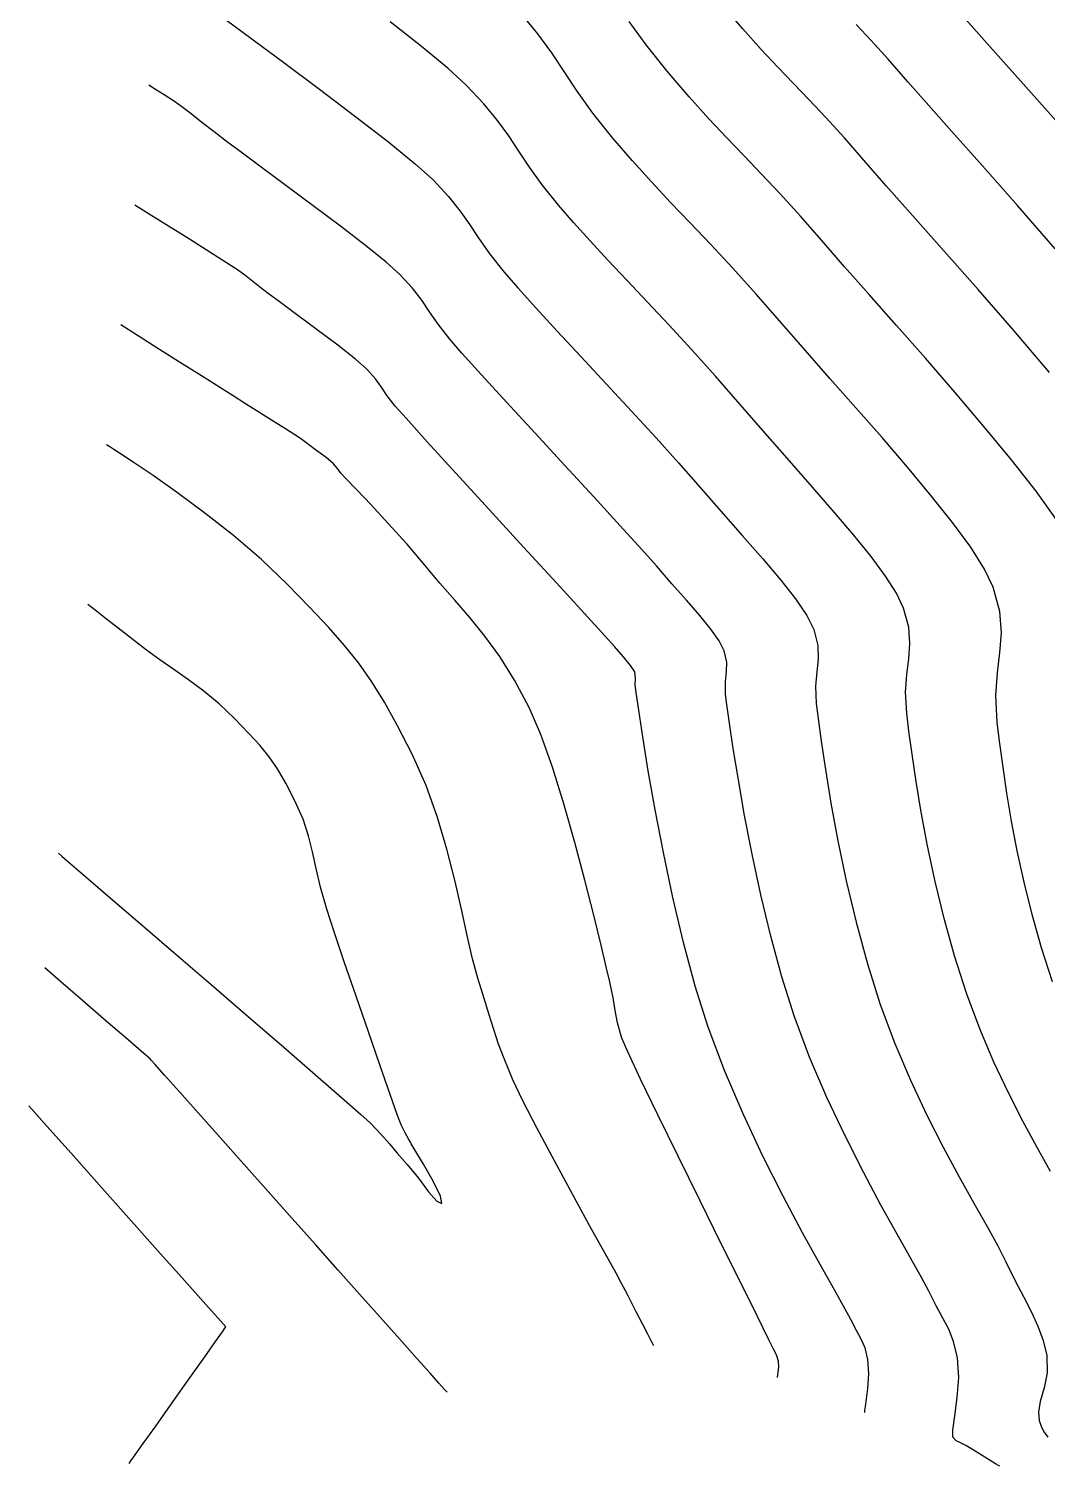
# Model space of a CAD drawing. Header units: millimetres. Extents: x 340454 to 342791, y 6993867 to 6995092.
# Drawn here: x 341703.34 to 341734.61, y 6994315.84 to 6994359.98 of the extents above; entities that cross this region are included whole.
import ezdxf

# ---------------------------------------------------------------- set-up
doc = ezdxf.new("R2010")
doc.units = ezdxf.units.MM
doc.header["$LTSCALE"] = 10
doc.layers.add('T-HM-CURVA_INTERMEDIARIA', color=45, linetype='Continuous')
doc.layers.add('T-HM-CURVA_MESTRA', color=20, linetype='Continuous')

msp = doc.modelspace()

# ---------------------------------------------------------------- linework, layer by layer
at = {"layer": 'T-HM-CURVA_INTERMEDIARIA', "color": 45, "linetype": 'Continuous', "lineweight": -3, "flags": 128}
for points, elevation in [([(341709.18, 6994360.419), (341710.078, 6994359.758), (341711.136, 6994358.974), (341712.267, 6994358.128), (341713.382, 6994357.281), (341714.394, 6994356.494), (341715.214, 6994355.828), (341715.754, 6994355.345), (341716.232, 6994354.833), (341716.588, 6994354.385), (341716.879, 6994353.964), (341717.163, 6994353.536), (341717.495, 6994353.062), (341717.933, 6994352.506), (341718.352, 6994352.024), (341718.907, 6994351.41), (341719.567, 6994350.695), (341720.299, 6994349.909), (341721.069, 6994349.081), (341721.847, 6994348.243), (341722.598, 6994347.424), (341723.291, 6994346.655), (341723.893, 6994345.966), (341724.589, 6994345.165), (341725.256, 6994344.407), (341725.875, 6994343.701), (341726.424, 6994343.053), (341726.883, 6994342.472), (341727.231, 6994341.963), (341727.446, 6994341.534), (341727.568, 6994341.048), (341727.578, 6994340.632), (341727.533, 6994340.232), (341727.492, 6994339.792), (341727.514, 6994339.257), (341727.571, 6994338.798), (341727.665, 6994338.11), (341727.797, 6994337.231), (341727.968, 6994336.199), (341728.181, 6994335.049), (341728.437, 6994333.819), (341728.738, 6994332.546), (341729.086, 6994331.267), (341729.482, 6994330.019), (341729.928, 6994328.825), (341730.41, 6994327.691), (341730.913, 6994326.625), (341731.416, 6994325.634), (341731.904, 6994324.729), (341732.358, 6994323.916), (341732.76, 6994323.205), (341733.092, 6994322.604), (341733.337, 6994322.12), (341733.621, 6994321.535), (341733.884, 6994321.027), (341734.12, 6994320.571), (341734.321, 6994320.139), (341734.481, 6994319.705), (341734.594, 6994319.245), (341734.608, 6994318.711), (341734.507, 6994318.249), (341734.385, 6994317.827), (341734.337, 6994317.497), (341734.362, 6994317.242), (341734.419, 6994317.066), (341734.462, 6994316.975), (341734.512, 6994316.886), (341734.623, 6994316.73)], 681), ([(341734.771, 6994330.71), (341734.433, 6994331.756), (341734.143, 6994332.78), (341733.895, 6994333.775), (341733.687, 6994334.733), (341733.513, 6994335.646), (341733.368, 6994336.505), (341733.25, 6994337.303), (341733.153, 6994338.031), (341733.072, 6994338.681), (341733.029, 6994339.508), (341733.077, 6994340.204), (341733.155, 6994340.827), (341733.201, 6994341.434), (341733.153, 6994342.084), (341732.949, 6994342.836), (341732.68, 6994343.391), (341732.256, 6994344.058), (341731.702, 6994344.815), (341731.046, 6994345.642), (341730.315, 6994346.519), (341729.535, 6994347.425), (341728.733, 6994348.339), (341727.937, 6994349.24), (341727.172, 6994350.108), (341726.467, 6994350.922), (341725.672, 6994351.834), (341724.946, 6994352.637), (341724.275, 6994353.356), (341723.646, 6994354.018), (341723.045, 6994354.649), (341722.458, 6994355.276), (341721.871, 6994355.925), (341721.272, 6994356.622), (341720.66, 6994357.393), (341720.181, 6994358.061), (341719.778, 6994358.664), (341719.395, 6994359.239), (341718.974, 6994359.822), (341718.458, 6994360.45)], 683), ([(341734.711, 6994324.886), (341734.295, 6994325.627), (341733.859, 6994326.433), (341733.412, 6994327.306), (341732.967, 6994328.25), (341732.534, 6994329.268), (341732.126, 6994330.365), (341731.76, 6994331.511), (341731.441, 6994332.663), (341731.166, 6994333.797), (341730.934, 6994334.891), (341730.74, 6994335.922), (341730.583, 6994336.868), (341730.457, 6994337.706), (341730.362, 6994338.414), (341730.293, 6994338.969), (341730.259, 6994339.609), (341730.297, 6994340.148), (341730.357, 6994340.63), (341730.392, 6994341.1), (341730.355, 6994341.603), (341730.197, 6994342.185), (341729.978, 6994342.645), (341729.642, 6994343.176), (341729.203, 6994343.772), (341728.674, 6994344.428), (341728.07, 6994345.139), (341727.405, 6994345.901), (341726.692, 6994346.71), (341725.946, 6994347.559), (341725.18, 6994348.444), (341724.423, 6994349.315), (341723.696, 6994350.126), (341723, 6994350.882), (341722.338, 6994351.589), (341721.711, 6994352.252), (341721.123, 6994352.876), (341720.574, 6994353.466), (341720.066, 6994354.027), (341719.602, 6994354.564), (341719.105, 6994355.19), (341718.716, 6994355.734), (341718.389, 6994356.224), (341718.077, 6994356.691), (341717.735, 6994357.165), (341717.315, 6994357.676), (341716.772, 6994358.252), (341716.202, 6994358.772), (341715.403, 6994359.432), (341714.439, 6994360.191)], 682), ([(341734.904, 6994344.89), (341734.263, 6994345.777), (341733.505, 6994346.747), (341732.663, 6994347.771), (341731.772, 6994348.821), (341730.865, 6994349.865), (341729.976, 6994350.874), (341729.138, 6994351.82), (341728.386, 6994352.672), (341727.754, 6994353.4), (341727.035, 6994354.224), (341726.404, 6994354.917), (341725.835, 6994355.521), (341725.3, 6994356.078), (341724.77, 6994356.63), (341724.219, 6994357.219), (341723.619, 6994357.889), (341722.941, 6994358.68), (341722.296, 6994359.488), (341721.777, 6994360.199)], 684), ([(341734.847, 6994353.228), (341733.691, 6994354.55), (341732.615, 6994355.769), (341731.664, 6994356.839), (341730.886, 6994357.716), (341730.327, 6994358.356), (341729.726, 6994359.045), (341729.204, 6994359.617), (341728.736, 6994360.113)], 686), ([(341734.867, 6994357.162), (341733.783, 6994358.386), (341732.849, 6994359.435), (341732.111, 6994360.266)], 687), ([(341729.008, 6994317.492), (341729.012, 6994317.549), (341729.026, 6994317.676), (341729.056, 6994317.896), (341729.1, 6994318.229), (341729.133, 6994318.677), (341729.103, 6994319.12), (341729.013, 6994319.475), (341728.895, 6994319.743), (341728.749, 6994320.006), (341728.577, 6994320.345), (341728.407, 6994320.664), (341728.082, 6994321.239), (341727.634, 6994322.034), (341727.097, 6994323.01), (341726.502, 6994324.131), (341725.881, 6994325.36), (341725.268, 6994326.66), (341724.695, 6994327.995), (341724.193, 6994329.327), (341723.8, 6994330.578), (341723.439, 6994331.922), (341723.113, 6994333.308), (341722.822, 6994334.684), (341722.571, 6994335.998), (341722.359, 6994337.199), (341722.19, 6994338.235), (341722.065, 6994339.054), (341721.986, 6994339.604), (341721.955, 6994339.834), (341721.963, 6994340.04), (341721.943, 6994340.233), (341721.819, 6994340.43), (341721.596, 6994340.695), (341721.32, 6994341.01), (341721.027, 6994341.336), (341720.402, 6994342.021), (341719.54, 6994342.964), (341718.532, 6994344.065), (341717.473, 6994345.222), (341716.456, 6994346.334), (341715.575, 6994347.3), (341714.923, 6994348.019), (341714.594, 6994348.39), (341714.347, 6994348.712), (341714.171, 6994348.976), (341713.987, 6994349.232), (341713.719, 6994349.531), (341713.368, 6994349.836), (341712.827, 6994350.261), (341712.193, 6994350.74), (341711.561, 6994351.209), (341711.028, 6994351.602), (341710.69, 6994351.854), (341710.428, 6994352.06), (341710.226, 6994352.222), (341710.021, 6994352.381), (341709.751, 6994352.575), (341709.416, 6994352.796), (341708.897, 6994353.126), (341708.275, 6994353.517), (341707.63, 6994353.919), (341707.043, 6994354.285), (341706.597, 6994354.564)], 679), ([(341726.328, 6994318.561), (341726.33, 6994318.585), (341726.337, 6994318.639), (341726.35, 6994318.735), (341726.365, 6994318.88), (341726.357, 6994319.066), (341726.295, 6994319.265), (341726.197, 6994319.457), (341726.055, 6994319.745), (341725.709, 6994320.442), (341725.207, 6994321.45), (341724.601, 6994322.671), (341723.94, 6994324.007), (341723.273, 6994325.36), (341722.651, 6994326.632), (341722.123, 6994327.725), (341721.739, 6994328.541), (341721.549, 6994328.982), (341721.412, 6994329.456), (341721.342, 6994329.837), (341721.284, 6994330.223), (341721.181, 6994330.711), (341721.08, 6994331.13), (341720.912, 6994331.836), (341720.687, 6994332.761), (341720.415, 6994333.837), (341720.107, 6994334.998), (341719.771, 6994336.176), (341719.419, 6994337.303), (341719.061, 6994338.312), (341718.705, 6994339.135), (341718.254, 6994339.977), (341717.799, 6994340.701), (341717.342, 6994341.333), (341716.883, 6994341.903), (341716.422, 6994342.436), (341715.962, 6994342.961), (341715.501, 6994343.505), (341714.945, 6994344.161), (341714.379, 6994344.793), (341713.849, 6994345.363), (341713.4, 6994345.835), (341713.077, 6994346.17), (341712.925, 6994346.332), (341712.816, 6994346.482), (341712.701, 6994346.623), (341712.471, 6994346.812), (341712.145, 6994347.056), (341711.927, 6994347.217), (341711.808, 6994347.311), (341711.686, 6994347.402), (341711.511, 6994347.515), (341711.222, 6994347.696), (341710.873, 6994347.915), (341710.603, 6994348.085), (341710.32, 6994348.264), (341710, 6994348.466), (341709.62, 6994348.705), (341709.224, 6994348.955), (341708.647, 6994349.319), (341707.971, 6994349.745), (341707.277, 6994350.183), (341706.647, 6994350.58), (341706.164, 6994350.885)], 678), ([(341722.531, 6994319.534), (341722.507, 6994319.581), (341722.45, 6994319.692), (341722.347, 6994319.892), (341722.192, 6994320.193), (341722.002, 6994320.562), (341721.857, 6994320.843), (341721.741, 6994321.069), (341721.649, 6994321.249), (341721.532, 6994321.474), (341721.371, 6994321.767), (341721.032, 6994322.377), (341720.569, 6994323.215), (341720.032, 6994324.193), (341719.476, 6994325.22), (341718.95, 6994326.207), (341718.509, 6994327.066), (341718.205, 6994327.708), (341717.953, 6994328.307), (341717.765, 6994328.802), (341717.615, 6994329.248), (341717.476, 6994329.698), (341717.323, 6994330.207), (341717.129, 6994330.83), (341716.966, 6994331.423), (341716.802, 6994332.137), (341716.624, 6994332.951), (341716.422, 6994333.841), (341716.181, 6994334.784), (341715.89, 6994335.758), (341715.537, 6994336.74), (341715.109, 6994337.705), (341714.666, 6994338.574), (341714.261, 6994339.303), (341713.871, 6994339.931), (341713.47, 6994340.498), (341713.036, 6994341.042), (341712.543, 6994341.601), (341711.967, 6994342.214), (341711.285, 6994342.919), (341710.491, 6994343.68), (341709.628, 6994344.419), (341708.75, 6994345.111), (341707.909, 6994345.734), (341707.157, 6994346.264), (341706.546, 6994346.677), (341706.13, 6994346.951), (341705.959, 6994347.061), (341705.831, 6994347.145), (341705.731, 6994347.205)], 677), ([(341704.255, 6994334.663), (341704.358, 6994334.574), (341704.595, 6994334.369), (341705.021, 6994334.002), (341705.701, 6994333.416), (341706.693, 6994332.563), (341707.791, 6994331.618), (341708.939, 6994330.629), (341710.084, 6994329.643), (341711.17, 6994328.705), (341712.143, 6994327.862), (341712.947, 6994327.162), (341713.528, 6994326.65), (341713.831, 6994326.373), (341714.165, 6994326.029), (341714.414, 6994325.745), (341714.653, 6994325.459), (341714.955, 6994325.111), (341715.303, 6994324.682), (341715.614, 6994324.27), (341715.864, 6994323.976), (341716.027, 6994323.906), (341715.986, 6994324.135), (341715.759, 6994324.593), (341715.459, 6994325.12), (341715.197, 6994325.555), (341715.083, 6994325.738), (341715.056, 6994325.791), (341715.005, 6994325.876), (341714.894, 6994326.075), (341714.774, 6994326.319), (341714.665, 6994326.613), (341714.438, 6994327.251), (341714.128, 6994328.137), (341713.767, 6994329.175), (341713.39, 6994330.271), (341713.029, 6994331.329), (341712.717, 6994332.254), (341712.489, 6994332.949), (341712.297, 6994333.62), (341712.163, 6994334.191), (341712.053, 6994334.703), (341711.931, 6994335.194), (341711.762, 6994335.706), (341711.512, 6994336.276), (341711.231, 6994336.82), (341710.976, 6994337.256), (341710.719, 6994337.627), (341710.433, 6994337.979), (341710.09, 6994338.354), (341709.662, 6994338.799), (341709.184, 6994339.254), (341708.712, 6994339.645), (341708.248, 6994339.988), (341707.798, 6994340.301), (341707.366, 6994340.601), (341706.954, 6994340.904), (341706.498, 6994341.259), (341706.09, 6994341.576), (341705.73, 6994341.856), (341705.418, 6994342.099), (341705.154, 6994342.304)], 676), ([(341716.182, 6994318.111), (341716.101, 6994318.201), (341715.932, 6994318.39), (341715.66, 6994318.696), (341715.264, 6994319.141), (341714.721, 6994319.751), (341714.131, 6994320.414), (341713.5, 6994321.123), (341712.835, 6994321.87), (341712.143, 6994322.647), (341711.431, 6994323.447), (341710.694, 6994324.275), (341709.945, 6994325.116), (341709.219, 6994325.932), (341708.549, 6994326.685), (341707.969, 6994327.336), (341707.512, 6994327.849), (341707.213, 6994328.185), (341707.105, 6994328.306), (341707.07, 6994328.346), (341706.879, 6994328.511), (341706.391, 6994328.934), (341705.723, 6994329.512), (341704.996, 6994330.142), (341704.329, 6994330.719), (341703.841, 6994331.142)], 677), ([(341706.424, 6994315.923), (341706.481, 6994316.003), (341706.614, 6994316.191), (341706.857, 6994316.534), (341707.239, 6994317.075), (341707.766, 6994317.82), (341708.289, 6994318.56), (341708.745, 6994319.205), (341709.072, 6994319.667), (341709.207, 6994319.858), (341709.287, 6994319.972), (341709.341, 6994320.047), (341709.39, 6994320.117), (341709.227, 6994320.303), (341708.781, 6994320.805), (341708.119, 6994321.548), (341707.308, 6994322.459), (341706.415, 6994323.463), (341705.505, 6994324.484), (341704.645, 6994325.449), (341703.902, 6994326.283), (341703.343, 6994326.911)], 678)]:
    msp.add_lwpolyline(points, dxfattribs=dict(at, elevation=elevation))
at = {"layer": 'T-HM-CURVA_MESTRA', "color": 20, "linetype": 'Continuous', "lineweight": -3, "flags": 128}
for points, elevation in [([(341734.671, 6994349.427), (341733.579, 6994350.712), (341732.485, 6994351.972), (341731.437, 6994353.162), (341730.482, 6994354.239), (341729.667, 6994355.159), (341729.04, 6994355.878), (341728.382, 6994356.632), (341727.811, 6994357.259), (341727.299, 6994357.801), (341726.816, 6994358.301), (341726.335, 6994358.802), (341725.826, 6994359.347), (341725.261, 6994359.978), (341724.611, 6994360.738)], 685), ([(341733.151, 6994315.84), (341733.114, 6994315.863), (341733.023, 6994315.919), (341732.858, 6994316.02), (341732.611, 6994316.172), (341732.316, 6994316.353), (341732.11, 6994316.48), (341731.944, 6994316.558), (341731.808, 6994316.618), (341731.706, 6994316.729), (341731.704, 6994316.953), (341731.768, 6994317.384), (341731.846, 6994317.947), (341731.89, 6994318.569), (341731.848, 6994319.174), (341731.73, 6994319.668), (341731.581, 6994320.05), (341731.402, 6994320.392), (341731.193, 6994320.763), (341730.957, 6994321.232), (341730.75, 6994321.634), (341730.422, 6994322.221), (341729.998, 6994322.971), (341729.503, 6994323.862), (341728.962, 6994324.873), (341728.401, 6994325.982), (341727.843, 6994327.166), (341727.313, 6994328.404), (341726.838, 6994329.673), (341726.46, 6994330.865), (341726.118, 6994332.116), (341725.814, 6994333.385), (341725.547, 6994334.635), (341725.317, 6994335.827), (341725.125, 6994336.921), (341724.97, 6994337.879), (341724.853, 6994338.661), (341724.775, 6994339.23), (341724.734, 6994339.546), (341724.725, 6994339.928), (341724.761, 6994340.237), (341724.773, 6994340.534), (341724.694, 6994340.884), (341724.539, 6994341.182), (341724.28, 6994341.544), (341723.938, 6994341.962), (341723.532, 6994342.43), (341723.082, 6994342.941), (341722.607, 6994343.488), (341722.159, 6994343.995), (341721.5, 6994344.722), (341720.693, 6994345.603), (341719.8, 6994346.573), (341718.886, 6994347.565), (341718.012, 6994348.514), (341717.241, 6994349.355), (341716.637, 6994350.022), (341716.264, 6994350.448), (341715.905, 6994350.908), (341715.642, 6994351.292), (341715.406, 6994351.646), (341715.127, 6994352.013), (341714.736, 6994352.438), (341714.315, 6994352.813), (341713.684, 6994353.322), (341712.914, 6994353.916), (341712.075, 6994354.548), (341711.239, 6994355.169), (341710.477, 6994355.732), (341709.858, 6994356.189), (341709.454, 6994356.491), (341709.037, 6994356.813), (341708.66, 6994357.107), (341708.329, 6994357.365), (341708.046, 6994357.581), (341707.816, 6994357.748), (341707.5, 6994357.957), (341707.236, 6994358.119), (341707.029, 6994358.244)], 680)]:
    msp.add_lwpolyline(points, dxfattribs=dict(at, elevation=elevation))

doc.saveas('drawing.dxf')
